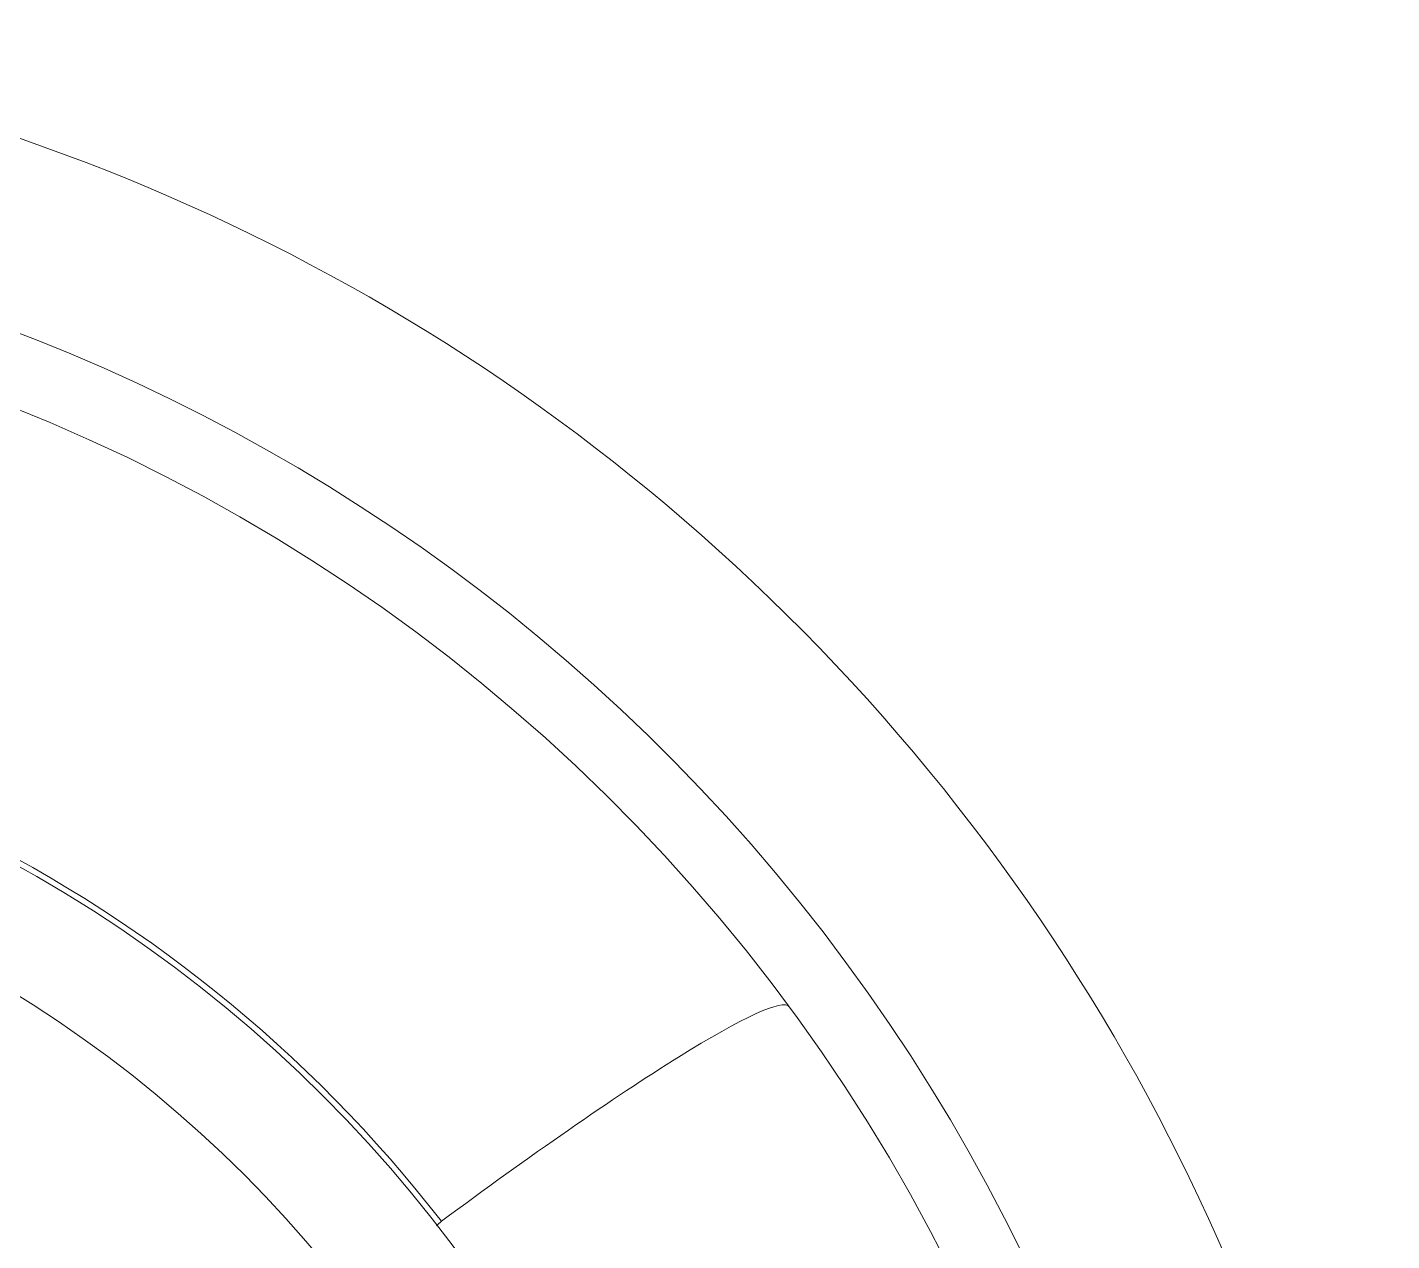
# Model space of a CAD drawing. Header units: inches. Extents: x 32 to 51.7, y 18.3 to 41.9.
# Drawn here: x 40.94047 to 40.95733, y 28.76586 to 28.78084 of the extents above; entities that cross this region are included whole.
import ezdxf

# ---------------------------------------------------------------- set-up
doc = ezdxf.new("R2010")
doc.units = ezdxf.units.IN
doc.header["$MEASUREMENT"] = 0
doc.layers.add('FURNITURE F 1 100', color=253, linetype='Continuous', lineweight=13)

msp = doc.modelspace()

# ---------------------------------------------------------------- linework, layer by layer
at = {"layer": 'FURNITURE F 1 100'}
for radius in [0.0169002236195937, 0.01552095860103648]:
    msp.add_circle((40.93217971928034, 28.75569290429051), radius, dxfattribs=at)
for centre, radius, start, end in [((40.93217971928034, 28.75569290429051), 0.02515023998424043, 237.7481109269532, 122.2518725554108), ((40.93217971928034, 28.75569290429051), 0.02288671838565883, 250.6195147914999, 109.3804902793559), ((40.93216934567381, 28.75569290429051), 0.02200645998621045, 271.9367887965081, 88.06319444105704), ((40.93217375162813, 28.75569290429051), 0.01697641198936234, 37.79064047495485, 64.68163948645376), ((40.94621203515426, 28.76535635204048), 0.0009665473755764946, 130.1008507595211, 135.1674237044049)]:
    msp.add_arc(centre, radius, start, end, dxfattribs=at)
msp.add_open_spline([(40.94988719331532, 28.76874518976317), (40.94981170032834, 28.76884766784972), (40.94930688066661, 28.76861448286306), (40.9477269692331, 28.76763135936628), (40.94665851499003, 28.76688853492735), (40.94558944817227, 28.7660956755685)], degree=3, knots=[0, 0, 0, 0, 0.5, 0.5, 1, 1, 1, 1], dxfattribs=at)

doc.saveas('drawing.dxf')
